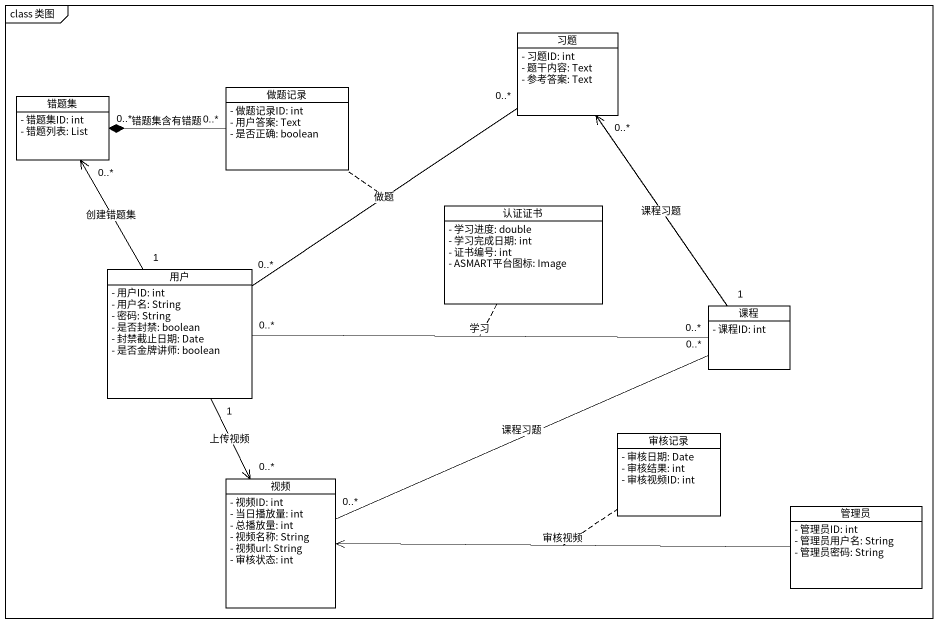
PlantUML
@startuml
mainframe class 类图
hide circle
hide empty members
skinparam classAttributeIconSize 0
class 习题 {
  - 习题ID: int
  - 题干内容: Text
  - 参考答案: Text
}
class 做题记录 {
  - 做题记录ID: int
  - 用户答案: Text
  - 是否正确: boolean
}
class 错题集 {
  - 错题集ID: int
  - 错题列表: List
}
class 认证证书 {
  - 学习进度: double
  - 学习完成日期: int
  - 证书编号: int
  - ASMART平台图标: Image
}
class 用户 {
  - 用户ID: int
  - 用户名: String
  - 密码: String
  - 是否封禁: boolean
  - 封禁截止日期: Date
  - 是否金牌讲师: boolean
}
class 课程 {
  - 课程ID: int
}
class 审核记录 {
  - 审核日期: Date
  - 审核结果: int
  - 审核视频ID: int
}
class 视频 {
  - 视频ID: int
  - 当日播放量: int
  - 总播放量: int
  - 视频名称: String
  - 视频url: String
  - 审核状态: int
}
class 管理员 {
  - 管理员ID: int
  - 管理员用户名: String
  - 管理员密码: String
}
做题记录 "0..*" -left-* "0..*" 错题集 : 错题集含有错题
用户 "0..*" -up- "0..*" 习题 : 做题
(用户, 习题) .. 做题记录
用户 "1" -up-> "0..*" 错题集 : 创建错题集
用户 "0..*" -right- "0..*" 课程 : 学习
(用户, 课程) .. 认证证书
用户 "1" --> "0..*" 视频 : 上传视频
课程 "1" -up-> "0..*" 习题 : 课程习题
课程 "0..*" -left- "0..*" 视频 : 课程习题
管理员 -left-> 视频 : 审核视频
(管理员, 视频) .. 审核记录
@enduml
